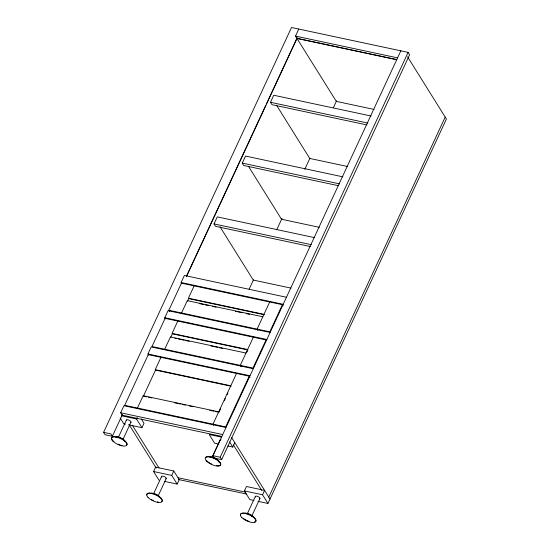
<?xml version="1.0" encoding="UTF-8"?>
<svg xmlns="http://www.w3.org/2000/svg" width="550" height="550" viewBox="0 0 550 550"><rect width="100%" height="100%" fill="white"/><g stroke="black" fill="none" stroke-linecap="round" stroke-linejoin="round"><path stroke-width="0.82" d="M122.458 414.48L112.338 436.281L105.078 434.734L103.586 432.348L291.507 27.5L408.114 52.381L409.606 54.766L221.678 459.614L214.417 458.061L212.926 455.675L400.847 50.827M221.712 436.404L122.148 415.161L120.656 412.775L123.922 405.735L226.002 427.515M148.692 355.176L147.943 353.987L151.216 346.94L253.289 368.72M165.522 318.918L164.78 317.721L168.046 310.681L270.119 332.461M181.864 283.711L181.115 282.521L184.387 275.481L286.461 297.254M374.082 109.45L336.304 101.386L295.508 36.094L298.774 29.047M169.579 311.465L168.836 310.269L181.417 283.161L282.404 304.707L283.147 305.903M186.581 275.921L265.739 105.38M266.468 103.819L296.828 38.404M186.429 276.678L297.371 37.661M111.959 439.966L112.118 439.622A8.415 3.245 24.9 0 0 113.946 441.602M310.393 246.551L215.511 226.304L214.019 223.919L217.291 216.879L314.689 237.662M338.621 185.735L243.739 165.488L242.254 163.103L245.52 156.062L342.918 176.846M366.85 124.919L271.968 104.679L270.483 102.293L273.749 95.246L371.147 116.029M118.463 437.168L126.404 420.062M137.431 408.031L143.144 395.711L218.708 411.833M160.958 357.342L155.238 369.662L230.794 385.784M164.718 349.243L170.438 336.923L245.994 353.045M177.788 321.083L172.074 333.403L247.631 349.525M181.548 312.984L187.268 300.664L262.824 316.779M194.129 285.876L188.409 298.196L263.972 314.318M123.069 439.23L131.01 422.125M170.706 337.356L172.343 333.836L247.899 349.958L246.916 352.069M187.536 301.097L188.684 298.629L264.241 314.751M141.281 418.942L143.99 423.28L141.948 427.68L136.531 419.004L137.211 417.539M158.991 480.205L153.574 471.529L155.616 467.129L173.779 470.999L179.197 479.683L177.155 484.082L164.773 481.436M153.67 493.563L161.611 476.465M249.116 289.211L253.454 279.861M276.952 229.247L282.012 218.343M304.782 169.283L309.849 158.379M333.341 107.759L336.593 100.753M158.276 495.626L166.217 478.527M177.155 484.082L171.738 475.406L173.779 470.999M236.514 373.464L212.988 424.153L213.73 425.349M253.351 337.198L240.274 365.365L241.017 366.554M269.692 301.998L257.104 329.106L257.854 330.296M220.756 408.437L218.976 412.266L215.621 411.551M224.311 400.771L225.376 398.475M227.157 394.646L227.865 393.112M249.232 376.172L225.699 426.869L124.713 405.322L148.246 354.626L249.232 376.172L249.975 377.369M282.404 304.707L269.823 331.815L168.836 310.269M212.183 457.16L220.124 440.055M221.678 459.614L220.192 457.222L408.114 52.381M227.81 446.002L232.76 447.054L234.802 442.654M253.935 500.459L249.803 499.579L244.386 490.902L246.434 486.502L264.591 490.38L262.549 494.78L267.967 503.456L446.414 119.027L407.605 56.856M247.39 513.562L255.331 496.457M251.632 516.402L259.937 498.52M268.792 497.104L445.197 117.074M295.508 36.094L397.581 57.867M296.897 38.259L396.818 59.579M296.993 38.479L396.564 59.723M270.483 102.293L367.881 123.069M347.531 166.499L309.746 158.441L276.464 105.126M242.254 163.103L339.653 183.886M319.303 227.315L281.518 219.258L248.689 166.664M214.019 223.919L311.424 244.702M291.074 288.131L253.289 280.067L220.007 226.758M181.115 282.521L283.195 304.294M199.292 303.6L203.493 304.501M205.171 304.858L208.526 305.573M212.726 306.467L216.081 307.189M235.393 311.307L242.11 312.737M246.304 313.631L249.666 314.353M164.78 317.721L266.853 339.501M174.907 338.25L176.584 338.607M178.262 338.965L184.14 340.223M185.817 340.581L189.179 341.296M211.008 345.957L217.724 347.387M219.402 347.744L222.757 348.459M147.943 353.987L250.023 375.76M231.069 386.217L155.512 370.095L143.419 396.144L146.774 396.866M148.459 397.224L151.814 397.939M174.481 402.772L180.359 404.03M182.036 404.388L185.391 405.103M189.592 405.996L192.947 406.711M209.742 410.3L213.936 411.194M120.656 412.775L222.729 434.555M121.667 415.834L136.531 419.004M221.567 437.147L209.179 434.507L214.596 443.183L218.728 444.063M125.434 424.16L123.784 423.803L120.175 418.021M128.734 424.861L141.948 427.68M103.586 432.348L110.853 433.895L112.338 436.281M212.926 455.675L220.192 457.222M153.574 471.529L171.738 475.406M244.386 490.902L262.549 494.78M178.2 477.771L245.369 492.106M178.64 479.559L246.538 494.044M258.06 501.339L267.967 503.456M231.646 437.594L270.009 499.056M233.365 444.888L261.896 490.6M229.604 441.994L232.76 447.054M132.289 425.212L159.005 468.022M129.016 424.511L156.193 468.05M253.536 516.945L253.619 517.138A5.383 2.076 24.9 0 0 249.15 513.961A5.383 2.076 24.9 0 0 244.461 513.487M165.743 478.851A2.523 0.976 24.9 0 0 165.942 477.751A2.523 0.976 24.9 0 0 163.639 476.341L163.047 476.183A2.523 0.976 24.9 0 0 161.755 477.063M158.524 502.116A8.415 3.245 24.9 0 1 157.3 501.909M153.306 500.555A8.415 3.245 24.9 0 1 151.367 499.544M146.871 494.952A8.415 3.245 24.9 0 1 155.877 494.587A8.415 3.245 24.9 0 1 161.645 501.737M150.741 493.487A5.383 2.076 24.9 0 1 159.294 496.389M259.462 498.843A2.523 0.976 24.9 0 0 259.662 497.75A2.523 0.976 24.9 0 0 257.359 496.334L256.768 496.176A2.523 0.976 24.9 0 0 255.475 497.056M240.591 514.951A8.415 3.245 24.9 0 1 250.587 515.068A8.415 3.245 24.9 0 1 254.292 522.101M249.047 521.359A8.415 3.245 24.9 0 1 247.026 520.548M246.366 520.231A8.415 3.245 24.9 0 1 245.087 519.537M244.489 519.173A8.415 3.245 24.9 0 1 243.375 518.396M220.268 440.653A2.523 0.976 24.9 0 1 221.031 439.711M205.459 457.655A8.415 3.245 24.9 0 1 217.779 460.144A8.415 3.245 24.9 0 1 216.432 465.623M211.819 464.152A8.415 3.245 24.9 0 1 210.506 463.492M209.88 463.141A8.415 3.245 24.9 0 1 208.704 462.385M208.168 461.993A8.415 3.245 24.9 0 1 206.786 460.797M209.935 456.851A5.383 2.076 24.9 0 1 215.827 458.487A5.383 2.076 24.9 0 1 218.653 461.993M130.536 422.448A2.523 0.976 24.9 0 0 130.735 421.355A2.523 0.976 24.9 0 0 128.425 419.939L127.841 419.781A2.523 0.976 24.9 0 0 126.397 420.337M122.093 445.514A8.415 3.245 24.9 0 1 120.787 445.177M120.12 444.964A8.415 3.245 24.9 0 1 118.099 444.152M111.664 438.549A8.415 3.245 24.9 0 1 120.67 438.192A8.415 3.245 24.9 0 1 126.438 445.335M115.534 437.085A5.383 2.076 24.9 0 1 120.869 437.841A5.383 2.076 24.9 0 1 124.981 441.43M165.076 318.368L152.006 346.528L252.986 368.074L266.062 339.914L165.076 318.368M148.115 497.537A8.415 3.245 24.9 0 0 161.487 502.074A8.415 3.245 24.9 0 0 153.697 494.12A8.415 3.245 24.9 0 0 148.115 497.537M241.835 517.536A8.415 3.245 24.9 0 0 255.207 522.074A8.415 3.245 24.9 0 0 247.417 514.119A8.415 3.245 24.9 0 0 241.835 517.536M206.628 461.134A8.415 3.245 24.9 0 0 220 465.671A8.415 3.245 24.9 0 0 212.211 457.717A8.415 3.245 24.9 0 0 206.628 461.134M112.908 441.141A8.415 3.245 24.9 0 0 126.28 445.679A8.415 3.245 24.9 0 0 118.491 437.724A8.415 3.245 24.9 0 0 112.908 441.141"/></g></svg>
